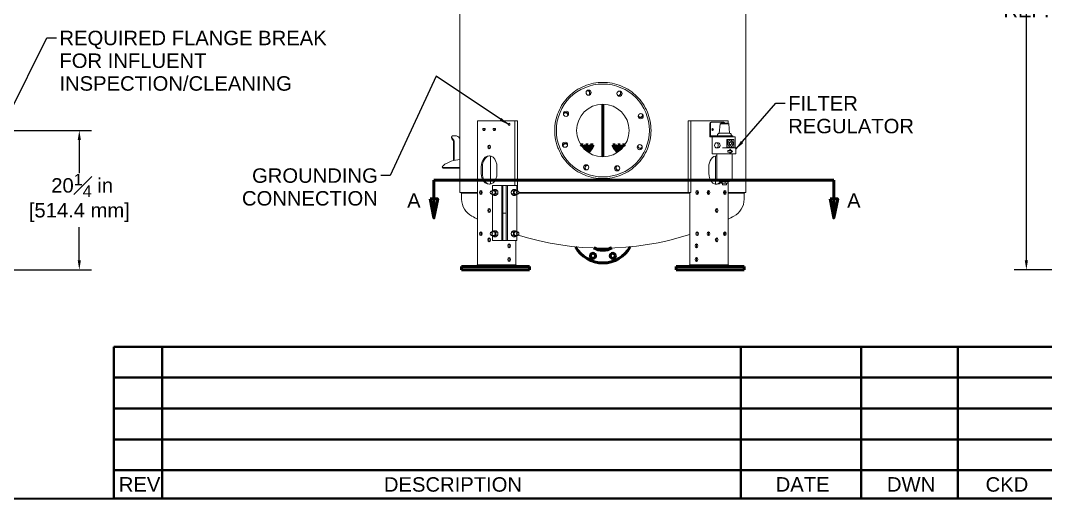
# Model space of a CAD drawing. Header units: inches. Extents: x 17 to 469, y 7 to 301.
# Drawn here: x 153.7 to 302.5, y 7 to 76.5 of the extents above; entities that cross this region are included whole.
import ezdxf

# ---------------------------------------------------------------- set-up
doc = ezdxf.new("R2010")
doc.units = ezdxf.units.IN
doc.header["$LTSCALE"] = 14
doc.header["$MEASUREMENT"] = 0
doc.linetypes.add('DOUBLE_DASH_CHAIN', pattern=[1.2403, 0.6614, -0.0827, 0.1654, -0.0827, 0.1654, -0.0827])
doc.layers.get('0').update_dxf_attribs({"lineweight": 25})
for name, color, linetype, lineweight in [('Border', 7, 'Continuous', 35), ('Dimension (ANSI)', 7, 'Continuous', 25), ('Section Line', 7, 'DOUBLE_DASH_CHAIN', 50), ('Symbol', 7, 'Continuous', 25), ('Symbol (ANSI)', 7, 'Continuous', 25), ('Visible (ANSI)', 7, 'Continuous', 50)]:
    doc.layers.add(name, color=color, linetype=linetype, lineweight=lineweight)
doc.styles.add('MEMCOR Medium', font='arial.ttf')
doc.styles.add('Standard D-E', font='arial.ttf')
doc.dimstyles.new('Default (ANSI)', dxfattribs={"dimscale": 14, "dimtxt": 0.15, "dimasz": 0.098425, "dimexe": 0.125, "dimexo": 0.0625, "dimgap": 0.031496, "dimtad": 0, "dimtih": 1, "dimtoh": 1, "dimdec": 4, "dimrnd": 1e-08, "dimzin": 3, "dimdsep": 46, "dimlunit": 5, "dimtxsty": 'MEMCOR Medium', "dimcen": 0.09, "dimdle": 0.393701, "dimclrd": 256, "dimclre": 256, "dimclrt": 256, "dimadec": 0, "dimazin": 1, "dimtfac": 0.8, "dimtofl": 0, "dimtmove": 0, "dimatfit": 3, "dimfxl": 1, "dimfrac": 1, "dimtolj": 1, "dimtzin": 4, "dimlwd": -1, "dimlwe": -1, "dimarcsym": 0})
doc.dimstyles.new('Default (ANSI)$7', dxfattribs={"dimscale": 14, "dimtxt": 0.15, "dimasz": 0.098425, "dimexe": 0.125, "dimexo": 0.0625, "dimgap": 0.031496, "dimtad": 0, "dimtih": 1, "dimtoh": 1, "dimdec": 4, "dimrnd": 1e-08, "dimzin": 3, "dimdsep": 46, "dimlunit": 5, "dimtxsty": 'MEMCOR Medium', "dimcen": 0.09, "dimdle": 0.393701, "dimclrd": 256, "dimclre": 256, "dimclrt": 256, "dimadec": 0, "dimazin": 1, "dimtfac": 0.8, "dimtofl": 0, "dimtmove": 0, "dimatfit": 3, "dimfxl": 1, "dimfrac": 1, "dimtolj": 1, "dimtzin": 4, "dimlwd": -1, "dimlwe": -1, "dimarcsym": 0})
doc.dimstyles.new('Default D-E$7', dxfattribs={"dimscale": 14, "dimtxt": 0.15, "dimasz": 0.098425, "dimexe": 0.125, "dimexo": 0.0625, "dimgap": 0.031496, "dimtad": 0, "dimtih": 1, "dimtoh": 1, "dimrnd": 1e-08, "dimzin": 4, "dimdsep": 46, "dimtxsty": 'Standard D-E', "dimcen": 0.09, "dimdle": 0.393701, "dimclrd": 256, "dimclre": 256, "dimclrt": 256, "dimadec": 0, "dimazin": 1, "dimtfac": 1, "dimtofl": 0, "dimtmove": 0, "dimatfit": 3, "dimfxl": 1, "dimtolj": 1, "dimtzin": 4, "dimlwd": -1, "dimlwe": -1, "dimarcsym": 0})

# ---------------------------------------------------------------- blocks, each defined once
blk = doc.blocks.new('Borders 22x34_D')
at = {"layer": 'Border'}
blk.add_line((1.25, 0.5), (33.5, 0.5), dxfattribs=at)
blk = doc.blocks.new('*D18')
at = {"layer": 'Defpoints', "color": 0, "transparency": 16777216}
for p in [(117.37, 60.48), (115.1, 40.23), (162.27, 40.23)]:
    blk.add_point(p, dxfattribs=at)
at = {"layer": 'Dimension (ANSI)', "transparency": 16777216}
for p, q in [((118.24, 60.48), (164.02, 60.48)), ((162.27, 59.1), (162.27, 54.28)), ((162.27, 41.61), (162.27, 46.43)), ((115.97, 40.23), (164.02, 40.23))]:
    blk.add_line(p, q, dxfattribs=at)
for points in [[(162.04, 59.1), (162.5, 59.1), (162.27, 60.48)], [(162.04, 41.61), (162.5, 41.61), (162.27, 40.23)]]:
    blk.add_solid(points, dxfattribs=at)
at = {"layer": 'Dimension (ANSI)', "transparency": 16777216, "char_height": 2.1, "attachment_point": 5, "style": 'MEMCOR Medium'}
for s, insert in [('\\A1; 20{\\H0.8x;\\S1#4;} in', (162.27, 52.5)), ('\\A1;[514.4 mm]', (162.27, 48.57))]:
    blk.add_mtext(s, dxfattribs=dict(at, insert=insert))
blk = doc.blocks.new('2dTransSection0')
at = {"layer": 'Section Line', "linetype": 'DOUBLE_DASH_CHAIN', "ltscale": 0.514297}
blk.add_line((15.268, 3.806), (19.414, 3.806), dxfattribs=at)
at = {"layer": 'Section Line', "linetype": 'Continuous'}
for p, q in [((15.268, 3.806), (15.587, 3.806)), ((15.268, 3.806), (15.268, 3.609)), ((19.095, 3.806), (19.414, 3.806)), ((19.414, 3.806), (19.414, 3.609)), ((15.229, 3.609), (15.268, 3.412)), ((15.308, 3.609), (15.229, 3.609)), ((15.268, 3.609), (15.268, 3.412)), ((15.268, 3.412), (15.308, 3.609)), ((19.375, 3.609), (19.414, 3.412)), ((19.454, 3.609), (19.375, 3.609)), ((19.414, 3.609), (19.414, 3.412)), ((19.414, 3.412), (19.454, 3.609))]:
    blk.add_line(p, q, dxfattribs=at)
at = {"layer": 'Section Line', "linetype": 'Continuous', "flags": 128}
for points in [[(15.229, 3.609), (15.268, 3.412), (15.308, 3.609), (15.229, 3.609)], [(19.375, 3.609), (19.414, 3.412), (19.454, 3.609), (19.375, 3.609)]]:
    blk.add_lwpolyline(points, dxfattribs=at)
at = {"layer": 'Section Line'}
for points in [[(15.229, 3.609), (15.268, 3.412), (15.308, 3.609), (15.229, 3.609)], [(19.375, 3.609), (19.414, 3.412), (19.454, 3.609), (19.375, 3.609)]]:
    blk.add_solid(points, dxfattribs=at)
at = {"layer": 'Section Line', "char_height": 0.15, "attachment_point": 7, "style": 'MEMCOR Medium'}
for insert in [(14.99, 3.518), (19.552, 3.518)]:
    blk.add_mtext('A', dxfattribs=dict(at, insert=insert))
blk = doc.blocks.new('*D28')
at = {"layer": 'Defpoints', "color": 0, "transparency": 16777216}
for p in [(299.75, 132.74), (359.48, 132.74), (339.82, 40.23)]:
    blk.add_point(p, dxfattribs=at)
at = {"layer": 'Dimension (ANSI)', "transparency": 16777216}
for p, q in [((358.6, 132.74), (298, 132.74)), ((299.75, 131.37), (299.75, 93.65)), ((299.75, 41.61), (299.75, 79.33)), ((338.94, 40.23), (298, 40.23))]:
    blk.add_line(p, q, dxfattribs=at)
for points in [[(299.52, 131.37), (299.98, 131.37), (299.75, 132.74)], [(299.52, 41.61), (299.98, 41.61), (299.75, 40.23)]]:
    blk.add_solid(points, dxfattribs=at)
at = {"layer": 'Dimension (ANSI)', "transparency": 16777216, "char_height": 2.1, "attachment_point": 5, "style": 'MEMCOR Medium'}
for s, insert in [('\\A1; \\fArial|b0|i0;\\H2.1000;92{\\H0.8x;\\S1#2;} in', (299.75, 88.63)), ('\\A1;[2349.9 mm]{\\P\\fArial|b0|i0;\\H2.1000;SHIPPING HEIGHT\\P\\fArial|b0|i0;\\H2.1000;REF.}', (299.75, 81.47))]:
    blk.add_mtext(s, dxfattribs=dict(at, insert=insert))
blk = doc.blocks.new('REVISION HISTORY')
at = {"layer": 'Symbol', "lineweight": 40}
for p, q in [((11.949, 2.075), (22.812, 2.075)), ((11.949, 2.075), (11.949, 0.794)), ((12.449, 2.075), (12.449, 0.794)), ((18.449, 2.075), (18.449, 0.794)), ((19.699, 2.075), (19.699, 0.794)), ((20.699, 2.075), (20.699, 0.794)), ((11.949, 1.755), (22.812, 1.755)), ((11.949, 1.434), (22.812, 1.434)), ((11.949, 1.114), (22.812, 1.114)), ((11.949, 0.794), (22.812, 0.794)), ((11.949, 0.5), (11.949, 0.794)), ((12.449, 0.5), (12.449, 0.794)), ((18.449, 0.5), (18.449, 0.794)), ((19.699, 0.5), (19.699, 0.794)), ((20.699, 0.5), (20.699, 0.794)), ((11.949, 0.5), (22.812, 0.5))]:
    blk.add_line(p, q, dxfattribs=at)
at = {"layer": 'Symbol', "char_height": 0.15, "attachment_point": 7, "style": 'MEMCOR Medium'}
for s, insert in [('REV', (12, 0.572)), ('DESCRIPTION', (14.749, 0.569)), ('DATE', (18.811, 0.572)), ('DWN', (19.965, 0.572)), ('CKD', (20.988, 0.569))]:
    blk.add_mtext(s, dxfattribs=dict(at, insert=insert))

msp = doc.modelspace()

# ---------------------------------------------------------------- linework, layer by layer
at = {"layer": 'Visible (ANSI)', "linetype": 'Continuous', "lineweight": 18}
for p, q in [((217.521312, 51.479368), (217.521312, 78.979368)), ((259.022235, 78.979368), (259.022235, 51.479368)), ((220.09078, 61.879368), (220.292877, 61.879368)), ((220.09078, 61.879368), (220.09078, 40.979368)), ((220.292877, 61.879368), (223.206156, 61.879368)), ((223.206156, 61.879368), (224.181964, 61.879368)), ((224.181964, 61.879368), (225.496171, 61.879368)), ((225.872504, 61.879368), (225.496171, 61.879368)), ((225.496171, 52.479368), (225.496171, 61.879368)), ((225.872504, 51.729368), (225.872504, 61.879368)), ((250.671043, 61.879368), (251.047376, 61.879368)), ((250.671043, 61.879368), (250.671043, 51.479368)), ((251.047376, 61.879368), (252.361583, 61.879368)), ((251.047376, 61.879368), (251.047376, 51.479368)), ((252.361583, 61.879368), (253.337391, 61.879368)), ((253.337391, 61.879368), (256.250671, 61.879368)), ((253.798336, 59.568376), (253.799116, 61.443375)), ((253.887504, 61.443375), (253.886777, 59.693376)), ((253.975893, 61.693228), (254.064281, 61.693228)), ((255.832152, 61.691758), (254.064385, 61.693228)), ((255.285056, 61.443189), (255.169866, 60.06782)), ((255.420488, 61.567701), (255.285056, 61.443189)), ((256.250671, 61.879368), (256.452767, 61.879368)), ((256.420488, 61.567285), (256.555817, 61.442661)), ((256.452767, 61.53756), (256.452767, 61.879368)), ((256.555817, 61.44266), (256.669863, 60.067197)), ((216.36268, 59.661118), (216.29768, 59.569194)), ((216.520929, 59.725996), (216.874482, 59.725996)), ((220.932808, 60.784368), (221.067158, 60.784368)), ((221.067158, 60.474368), (220.932808, 60.474368)), ((222.431875, 60.784368), (222.566225, 60.784368)), ((222.566225, 60.474368), (222.431875, 60.474368)), ((254.151889, 59.568082), (253.798336, 59.568376)), ((254.593831, 59.568376), (253.798336, 59.568376)), ((253.886777, 59.693376), (254.593883, 59.693376)), ((254.15189, 59.568229), (254.15085, 57.068229)), ((254.15189, 59.568229), (255.35691, 59.568229)), ((254.919709, 59.693343), (254.91976, 59.817909)), ((255.654491, 59.568229), (255.35691, 59.568229)), ((256.008045, 59.568082), (256.715151, 59.567493)), ((256.715151, 59.567493), (257.422258, 59.566905)), ((256.919708, 59.692302), (256.91976, 59.817077)), ((257.154543, 59.691869), (257.154491, 59.567128)), ((257.495481, 59.566801), (257.494808, 57.946725)), ((216.352375, 59.280519), (216.575619, 58.964805)), ((216.640619, 59.056729), (216.417375, 59.372443)), ((216.602543, 58.872881), (216.602543, 56.176395)), ((216.694466, 56.176395), (216.694466, 58.872881)), ((217.478035, 59.372443), (217.521312, 59.311241)), ((221.937651, 58.176609), (221.937651, 58.002127)), ((255.035565, 58.693229), (254.757674, 58.69346)), ((256.250747, 59.191685), (256.250247, 57.989888)), ((256.339135, 59.191685), (256.250747, 59.191685)), ((256.339135, 59.191685), (256.338635, 57.989888)), ((257.267632, 59.190913), (256.339135, 59.191685)), ((256.609108, 58.396882), (256.638508, 58.462953)), ((256.609108, 58.396882), (256.653303, 58.396882)), ((256.767888, 58.303716), (256.609108, 58.396882)), ((256.638508, 58.462953), (256.682702, 58.462953)), ((256.653303, 58.396882), (256.682702, 58.462953)), ((256.812082, 58.303716), (256.653303, 58.396882)), ((256.758939, 58.803122), (256.803133, 58.803122)), ((256.767888, 58.303716), (256.812082, 58.303716)), ((256.789871, 58.803122), (256.88227, 59.010778)), ((256.824392, 58.379814), (256.812082, 58.303716)), ((256.832272, 58.799093), (256.926464, 59.010778)), ((256.88227, 59.010778), (256.926464, 59.010778)), ((256.926464, 59.010778), (256.887023, 58.766967)), ((257.267132, 57.989116), (257.267632, 59.190913)), ((221.937651, 56.777507), (221.937651, 52.681229)), ((254.15085, 57.068229), (255.74184, 57.068229)), ((254.810839, 57.06768), (254.15085, 57.068229)), ((254.605896, 52.681229), (254.605896, 56.777507)), ((255.034941, 57.943229), (254.75705, 57.94346)), ((254.810839, 57.067954), (254.809384, 53.567955)), ((255.742206, 57.948036), (255.653818, 57.948036)), ((256.095393, 57.068082), (257.509607, 57.066905)), ((257.509973, 57.946713), (256.095759, 57.947889)), ((256.250247, 57.989888), (257.178743, 57.989116)), ((256.338635, 57.989888), (256.250247, 57.989888)), ((256.338635, 57.989888), (257.267132, 57.989116)), ((256.397743, 57.323246), (256.397843, 57.562415)), ((256.713592, 57.322983), (256.397743, 57.323246)), ((256.397843, 57.562415), (256.713691, 57.562152)), ((256.625303, 57.562152), (256.397843, 57.562341)), ((256.713691, 57.562152), (256.625303, 57.562152)), ((257.072561, 57.442269), (256.713514, 57.135176)), ((256.713514, 57.135176), (256.713592, 57.322983)), ((256.713545, 57.210801), (256.984173, 57.442269)), ((256.713691, 57.562152), (256.71377, 57.74996)), ((256.984173, 57.442269), (256.713738, 57.674187)), ((256.71377, 57.74996), (257.072561, 57.442269)), ((257.072561, 57.442269), (256.984173, 57.442269)), ((257.026393, 57.067033), (257.024938, 53.567034)), ((257.509607, 57.066758), (257.026393, 57.066758)), ((257.267132, 57.989116), (257.178743, 57.989116)), ((257.583196, 57.946609), (257.58283, 57.066801)), ((215.00524, 55.058988), (214.95613, 55.168901)), ((217.521312, 55.106583), (215.113392, 55.106583)), ((220.596932, 54.289368), (220.596932, 55.169368)), ((220.773709, 55.169368), (220.773709, 54.289368)), ((222.902101, 55.169368), (222.902101, 54.289368)), ((253.641447, 54.289368), (253.641447, 55.169368)), ((215.162496, 54.996685), (217.521312, 54.996685)), ((222.238834, 52.479368), (223.370205, 52.479368)), ((222.238834, 51.729368), (222.238834, 52.479368)), ((223.582886, 52.479368), (223.370205, 52.479368)), ((223.582886, 52.479368), (223.756601, 52.479368)), ((223.582886, 52.479368), (223.582886, 44.479368)), ((223.756601, 52.479368), (224.256601, 52.479368)), ((223.756601, 52.479368), (223.756601, 50.479368)), ((224.256601, 50.479368), (224.256601, 52.479368)), ((224.430317, 52.479368), (224.256601, 52.479368)), ((224.642997, 52.479368), (224.430317, 52.479368)), ((224.430317, 44.479368), (224.430317, 52.479368)), ((224.642997, 52.479368), (225.774368, 52.479368)), ((225.774368, 51.729368), (225.774368, 52.479368)), ((255.441792, 53.067639), (255.441714, 52.880139)), ((255.441792, 53.067639), (255.569111, 53.067784)), ((255.635599, 52.817515), (255.511357, 52.817618)), ((255.569111, 53.067784), (255.569033, 52.880284)), ((255.569111, 53.067784), (256.044272, 53.067639)), ((255.635599, 52.817611), (255.635495, 52.567611)), ((256.044272, 53.067639), (256.044194, 52.880139)), ((256.044272, 53.067639), (256.392113, 53.06735)), ((256.198099, 52.817377), (256.197995, 52.567378)), ((256.213681, 52.817248), (256.198099, 52.817252)), ((256.322412, 52.817371), (256.213741, 52.817248)), ((256.392113, 53.06735), (256.392035, 52.87985)), ((256.452767, 40.979368), (256.452767, 53.067152)), ((217.521312, 51.479368), (220.09078, 51.479368)), ((217.771774, 51.354368), (217.646774, 51.479368)), ((217.771774, 51.354368), (217.771774, 50.479368)), ((220.09078, 51.354368), (217.771774, 51.354368)), ((220.667643, 51.479368), (220.751082, 51.479368)), ((220.730257, 51.354368), (220.688468, 51.354368)), ((221.918673, 51.483315), (221.918686, 51.484233)), ((221.918673, 51.475421), (221.918686, 51.474503)), ((222.452436, 51.729368), (222.095429, 51.729368)), ((222.452436, 51.229368), (222.095429, 51.229368)), ((222.238834, 45.729368), (222.238834, 51.229368)), ((222.476064, 51.912381), (222.745481, 51.912381)), ((222.476064, 51.046355), (222.745481, 51.046355)), ((222.741229, 51.695874), (223.010646, 51.695874)), ((222.741229, 51.262862), (223.010646, 51.262862)), ((225.271973, 51.695874), (225.002557, 51.695874)), ((225.271973, 51.262862), (225.002557, 51.262862)), ((225.537138, 51.912381), (225.267722, 51.912381)), ((225.537138, 51.046355), (225.267722, 51.046355)), ((225.560767, 51.729368), (225.917774, 51.729368)), ((225.560767, 51.229368), (225.917774, 51.229368)), ((225.774368, 45.729368), (225.774368, 51.229368)), ((250.893586, 51.354368), (226.070867, 51.354368)), ((226.09453, 51.483315), (226.094517, 51.484233)), ((226.09453, 51.475421), (226.094517, 51.474503)), ((226.094557, 51.479368), (250.671043, 51.479368)), ((250.671043, 51.479368), (251.047376, 51.479368)), ((250.893586, 40.979368), (250.893586, 51.479368)), ((251.94439, 51.479368), (252.163593, 51.479368)), ((252.142769, 51.354368), (251.965215, 51.354368)), ((253.399616, 51.479368), (253.618819, 51.479368)), ((253.597994, 51.354368), (253.420441, 51.354368)), ((255.792465, 51.479368), (255.875904, 51.479368)), ((255.855079, 51.354368), (255.81329, 51.354368)), ((256.452767, 51.479368), (259.022235, 51.479368)), ((258.771665, 51.354368), (256.452767, 51.354368)), ((258.771665, 51.354368), (258.896664, 51.479368)), ((258.771774, 51.354477), (258.771774, 50.479368)), ((223.756601, 48.979368), (223.756601, 50.479368)), ((224.256601, 50.479368), (224.256601, 48.979368)), ((221.937651, 48.935609), (221.937651, 48.761127)), ((223.756601, 48.479368), (223.756601, 48.979368)), ((223.756601, 48.479368), (224.256601, 48.479368)), ((223.756601, 48.479368), (223.756601, 47.979368)), ((223.756601, 44.979368), (223.756601, 47.979368)), ((224.256601, 48.979368), (224.256601, 48.479368)), ((224.256601, 47.979368), (224.256601, 48.479368)), ((224.256601, 47.979368), (224.256601, 44.979368)), ((254.605896, 48.761127), (254.605896, 48.935609)), ((221.918673, 45.483315), (221.918686, 45.484233)), ((221.918673, 45.475421), (221.918686, 45.474503)), ((221.937651, 44.672609), (221.937651, 44.498127)), ((222.452436, 45.729368), (222.095429, 45.729368)), ((222.452436, 45.229368), (222.095429, 45.229368)), ((222.238834, 44.479368), (222.238834, 45.229368)), ((222.476064, 45.912381), (222.745481, 45.912381)), ((222.476064, 45.046355), (222.745481, 45.046355)), ((222.741229, 45.695874), (223.010646, 45.695874)), ((222.741229, 45.262862), (223.010646, 45.262862)), ((223.756601, 44.979368), (223.756601, 44.479368)), ((224.256601, 44.479368), (224.256601, 44.979368)), ((225.271973, 45.695874), (225.002557, 45.695874)), ((225.271973, 45.262862), (225.002557, 45.262862)), ((225.537138, 45.912381), (225.267722, 45.912381)), ((225.537138, 45.046355), (225.267722, 45.046355)), ((225.560767, 45.729368), (225.917774, 45.729368)), ((225.560767, 45.229368), (225.917774, 45.229368)), ((225.774368, 44.479368), (225.774368, 45.229368)), ((226.09453, 45.483315), (226.094517, 45.484233)), ((226.09453, 45.475421), (226.094517, 45.474503)), ((254.605896, 44.498127), (254.605896, 44.672609)), ((222.238834, 44.479368), (223.370205, 44.479368)), ((223.582886, 44.479368), (223.370205, 44.479368)), ((223.582886, 44.479368), (223.756601, 44.479368)), ((223.756601, 44.479368), (224.256601, 44.479368)), ((224.430317, 44.479368), (224.256601, 44.479368)), ((224.642997, 44.479368), (224.430317, 44.479368)), ((224.642997, 44.479368), (225.774368, 44.479368)), ((225.649961, 44.479368), (225.649961, 40.979368)), ((238.271774, 43.229368), (238.271774, 43.389368)), ((220.09078, 40.979368), (219.84078, 40.729368)), ((220.09078, 40.979368), (220.292877, 40.979368)), ((220.292877, 40.979368), (223.206156, 40.979368)), ((223.206156, 40.979368), (224.181964, 40.979368)), ((224.181964, 40.979368), (225.649961, 40.979368)), ((225.826738, 40.729368), (225.649961, 40.979368)), ((250.716809, 40.729368), (250.893586, 40.979368)), ((250.893586, 40.979368), (252.361583, 40.979368)), ((252.361583, 40.979368), (253.337391, 40.979368)), ((253.337391, 40.979368), (256.250671, 40.979368)), ((256.250671, 40.979368), (256.452767, 40.979368)), ((256.452767, 40.979368), (256.702767, 40.729368))]:
    msp.add_line(p, q, dxfattribs=at)
at = {"layer": 'Visible (ANSI)'}
for p, q in [((238.271774, 64.291868), (238.271774, 56.666868)), ((238.271774, 56.666868), (238.271774, 64.291868)), ((235.072645, 58.414089), (235.42832, 58.414089)), ((235.072645, 58.414089), (235.139364, 58.359516)), ((235.405603, 58.359516), (235.139364, 58.359516)), ((235.783994, 58.414089), (236.139669, 58.414089)), ((235.783994, 58.414089), (235.850713, 58.359516)), ((236.116952, 58.359516), (235.850713, 58.359516)), ((236.495344, 58.414089), (236.851019, 58.414089)), ((236.495344, 58.414089), (236.562062, 58.359516)), ((236.828302, 58.359516), (236.562062, 58.359516)), ((239.719257, 58.414089), (240.074932, 58.414089)), ((240.008213, 58.359516), (239.741974, 58.359516)), ((240.074932, 58.414089), (240.008213, 58.359516)), ((240.426788, 58.414089), (240.782463, 58.414089)), ((240.715744, 58.359516), (240.449505, 58.359516)), ((240.782463, 58.414089), (240.715744, 58.359516)), ((241.134319, 58.414089), (241.476423, 58.414089)), ((241.423275, 58.359516), (241.157036, 58.359516)), ((241.461031, 58.390398), (241.423275, 58.359516)), ((217.744313, 40.729368), (218.037206, 40.729368)), ((217.744313, 40.729368), (217.744313, 40.229368)), ((218.037206, 40.229368), (217.744313, 40.229368)), ((223.778913, 40.729368), (218.037206, 40.729368)), ((223.778913, 40.229368), (218.037206, 40.229368)), ((223.778913, 40.729368), (225.193127, 40.729368)), ((225.193127, 40.229368), (223.778913, 40.229368)), ((227.314447, 40.729368), (225.193127, 40.729368)), ((227.314447, 40.229368), (225.193127, 40.229368)), ((227.314447, 40.729368), (227.60734, 40.729368)), ((227.60734, 40.229368), (227.314447, 40.229368)), ((227.60734, 40.729368), (227.60734, 40.229368)), ((248.932671, 40.729368), (249.225565, 40.729368)), ((248.932671, 40.729368), (248.932671, 40.229368)), ((249.225565, 40.229368), (248.932671, 40.229368)), ((251.346885, 40.729368), (249.225565, 40.729368)), ((251.346885, 40.229368), (249.225565, 40.229368)), ((251.346885, 40.729368), (252.761099, 40.729368)), ((252.761099, 40.229368), (251.346885, 40.229368)), ((258.502806, 40.729368), (252.761099, 40.729368)), ((258.502806, 40.229368), (252.761099, 40.229368)), ((258.502806, 40.729368), (258.795699, 40.729368)), ((258.795699, 40.229368), (258.502806, 40.229368)), ((258.795699, 40.729368), (258.795699, 40.229368))]:
    msp.add_line(p, q, dxfattribs=at)
at = {"layer": 'Visible (ANSI)', "linetype": 'Continuous', "lineweight": 18}
for centre, radius in [((238.271774, 60.479368), 6.75), ((236.199879, 65.976902), 0.375), ((240.694066, 65.831762), 0.375), ((238.271774, 60.479368), 3.8125), ((232.919379, 62.90166), 0.375), ((243.769307, 62.551263), 0.375), ((232.77424, 58.407473), 0.375), ((243.624168, 58.057076), 0.375), ((235.849481, 55.126974), 0.375), ((240.343669, 54.981834), 0.375), ((236.836711, 42.26482), 0.3125), ((239.706836, 42.26482), 0.3125)]:
    msp.add_circle(centre, radius, dxfattribs=at)
at = {"layer": 'Visible (ANSI)'}
for centre in [(236.836711, 42.26482), (239.706836, 42.26482)]:
    msp.add_circle(centre, 0.375, dxfattribs=at)
at = {"layer": 'Visible (ANSI)', "linetype": 'Continuous', "lineweight": 18}
for centre, radius, start, end in [((236.023508, 65.90716), 0.328125, 292.96151646, 110.1887648), ((236.023508, 65.90716), 0.375, 306.22301547, 96.92726579), ((240.520039, 65.90716), 0.328125, 247.96151646, 65.1887648), ((240.520039, 65.90716), 0.375, 261.22301547, 51.92726579), ((232.843981, 62.727633), 0.328125, 337.96151646, 155.1887648), ((232.843981, 62.727633), 0.375, 351.22301547, 141.92726579), ((243.699566, 62.727633), 0.375, 216.22301547, 6.92726579), ((243.699566, 62.727633), 0.328125, 202.96151646, 20.1887648), ((232.843981, 58.231103), 0.375, 36.22301547, 186.92726579), ((232.843981, 58.231103), 0.328125, 22.96151646, 200.1887648), ((243.699566, 58.231103), 0.375, 171.22301547, 321.92726579), ((243.699566, 58.231103), 0.328125, 157.96151646, 335.1887648), ((236.023508, 55.051576), 0.375, 81.22301547, 231.92726579), ((236.023508, 55.051576), 0.328125, 67.96151646, 245.1887648), ((240.520039, 55.051576), 0.375, 126.22301547, 276.92726579), ((240.520039, 55.051576), 0.328125, 112.96151646, 290.1887648), ((220.541774, 50.479368), 2.77, 180, 242.61286111), ((256.001774, 50.479368), 2.77, 297.38713889, 0), ((238.271774, 84.702806), 41.313437, 242.61286111, 243.89136076), ((238.271774, 84.702806), 41.313437, 296.10863924, 297.38713889), ((238.271774, 84.702806), 41.313437, 252.71442099, 287.78905894), ((238.271774, 45.729368), 2.5, 248.75286815, 270)]:
    msp.add_arc(centre, radius, start, end, dxfattribs=at)
at = {"layer": 'Visible (ANSI)'}
for radius, start, end in [(4.5, 208.54696782, 331.45303218), (2.655, 240.8977319, 299.1022681), (2.60957, 242.89085104, 297.10914896)]:
    msp.add_arc((238.271774, 45.729368), radius, start, end, dxfattribs=at)
at = {"layer": 'Visible (ANSI)', "linetype": 'Continuous', "lineweight": 18}
for centre, major_axis, ratio in [((224.66779, 61.379368), (0, -0.155), 0.7071067812), ((254.196526, 60.630618), (0, -0.15625), 0.7071067812), ((221.749517, 58.089368), (0, -0.28), 0.7071067812), ((254.757362, 58.31846), (0.000312, 0.375), 0.7071066588), ((256.803133, 58.590401), (0, 0.520383), 0.7071067812), ((255.916745, 52.567494), (-0.28125, 0.000117), 0.0004159452), ((220.553092, 51.479368), (0, -0.28), 0.7071067812), ((222.062058, 51.479368), (0, 0.202815), 0.7071067812), ((225.951145, 51.479368), (0, -0.202815), 0.7071067812), ((251.965603, 51.479368), (0, 0.28), 0.7071067812), ((253.597606, 51.479368), (0, -0.28), 0.7071067812), ((255.990455, 51.479368), (0, -0.28), 0.7071067812), ((221.749517, 48.848368), (0, -0.28), 0.7071067812), ((254.794031, 48.848368), (0, -0.28), 0.7071067812), ((220.553092, 45.479368), (0, -0.28), 0.7071067812), ((221.749517, 44.585368), (0, -0.28), 0.7071067812), ((222.062058, 45.479368), (0, -0.202815), 0.7071067812), ((225.951145, 45.479368), (0, -0.202815), 0.7071067812), ((251.965603, 45.479368), (0, 0.28), 0.7071067812), ((253.597606, 45.479368), (0, -0.28), 0.7071067812), ((254.794031, 44.585368), (0, -0.28), 0.7071067812), ((255.990455, 45.479368), (0, -0.28), 0.7071067812), ((224.66779, 43.725368), (0, -0.28), 0.7071067812), ((251.875757, 43.725368), (0, -0.28), 0.7071067812), ((224.66779, 41.725368), (0, -0.28), 0.7071067812), ((251.875757, 41.725368), (0, -0.28), 0.7071067812)]:
    msp.add_ellipse(centre, major_axis=major_axis, ratio=ratio, dxfattribs=at)
for centre, major_axis, ratio, start_param, end_param in [((224.491013, 61.379368), (0, 0.155), 0.7071067812, 4.0797189794, 5.3450589814), ((253.975893, 61.443228), (0, 0.25), 0.7071067812, 0, 1.5702080915), ((254.064281, 61.443228), (0, 0.25), 0.7071067812, 6.2825970719, 7.8533933986), ((255.920436, 61.442925), (-0.635381, 0.000264), 0.0004159452, 3.1416273155, 6.2831506449), ((255.920488, 61.567493), (0.5, -0.000208), 0.0004159452, 0.000452049, 3.1411406044), ((255.832048, 61.441758), (0, 0.25), 0.7071067812, 5.2402181391, 6.2825970719), ((216.705929, 59.280519), (-0.408248, 0.288675), 0.5, 0, 0.9553166181), ((216.770929, 59.372443), (-0.408248, 0.288675), 0.5, 5.6677055985, 7.2385019253), ((217.124482, 59.372443), (0.408248, -0.288675), 0.5, 0.9553166181, 2.5261129449), ((220.932808, 60.629368), (0, -0.155), 0.7071067812, 3.1415926536, 6.2831853072), ((221.109585, 60.629368), (0, 0.155), 0.7071067812, 0.1947776427, 2.9468150109), ((221.067158, 60.629368), (0, 0.155), 0.7071067812, 3.1415926536, 6.2831853072), ((222.431875, 60.629368), (0, -0.155), 0.7071067812, 3.1415926536, 6.2831853072), ((222.608651, 60.629368), (0, 0.155), 0.7071067812, 0.1947776427, 2.9468150109), ((222.566225, 60.629368), (0, 0.155), 0.7071067812, 3.1415926536, 6.2831853072), ((254.111673, 60.629368), (0, 0.155), 0.7071067812, 5.8092895303, 5.9074125041), ((254.108137, 60.630618), (0, 0.15625), 0.7071067812, 3.5531094997, 5.8716684611), ((255.654491, 59.567493), (1.5, -0.000624), 0.0004159452, 1.7705093553, 2.3561951739), ((255.654543, 59.692493), (1.5, -0.000624), 0.0004159452, 0, 2.3561945578), ((255.831268, 59.568082), (-0.25, 0.000104), 0.0004159452, 3.9269903046, 5.4977866313), ((257.245481, 59.566905), (0.25, -0.000104), 0.0004159452, 0, 0.7853982082), ((216.510619, 58.872881), (0, 0.13), 0.7071067812, 4.7123889804, 5.4977871438), ((216.510619, 58.872881), (0, -0.26), 0.7071067812, 1.5707963268, 2.3561944902), ((221.926293, 58.089368), (0, -0.28), 0.7071067812, 3.6043627714, 5.8204151894), ((255.035253, 58.318229), (0.000312, 0.375), 0.7071066588, 3.1415926536, 6.2831853072), ((256.758939, 58.590401), (0, 0.212722), 0.7071067812, 0, 2.2132098366), ((256.803133, 58.590401), (0, 0.212722), 0.7071067812, 6.0882354852, 8.4963951437), ((256.758939, 58.590401), (0, -0.520383), 0.7071067812, 0.0600880923, 3.0815045613), ((256.803133, 58.590401), (0, -0.212722), 0.7071067812, 0.141808183, 2.5499678415), ((221.749517, 55.169368), (0, 1.63), 0.7071067812, 4.7123889804, 7.853981634), ((221.926293, 55.169368), (0, 1.63), 0.7071067812, 0.0767624812, 1.5707963268), ((254.794031, 55.169368), (0, 1.63), 0.7071067812, 6.2686981286, 7.853981634), ((254.617254, 55.169368), (0, 1.63), 0.7071067812, 6.1145343283, 6.2064228259), ((255.918616, 57.067494), (-1.107777, 0.000461), 0.0004159452, 3.1415926758, 6.2831853145), ((255.918617, 57.068082), (0.25, -0.000104), 0.0004159452, 0.7853988478, 2.3561951746), ((255.918983, 57.947889), (-0.25, 0.000104), 0.0004159452, 3.9269903063, 5.4977866332), ((257.33283, 57.066905), (0.25, -0.000104), 0.0004159452, 5.49778723, 7.0685835567), ((257.333196, 57.946713), (0.25, -0.000104), 0.0004159452, 6.2831852033, 7.0685834791), ((217.543645, 48.876195), (0, 7.37), 0.7071067812, 0.0042856024, 0.4956411561), ((216.78639, 56.176395), (0, 0.26), 0.7071067812, 1.5707963268, 1.7661243675), ((216.78639, 56.176395), (0, -0.13), 0.7071067812, 4.7123889804, 4.930981658), ((221.749517, 54.289368), (0, -1.63), 0.7071067812, 4.7123889804, 7.853981634), ((221.926293, 54.289368), (0, -1.63), 0.7071067812, 4.7123889804, 6.2064228259), ((254.794031, 54.289368), (0, -1.63), 0.7071067812, 4.7123889804, 6.8799417432), ((254.617254, 54.289368), (0, -1.63), 0.7071067812, 0.0767624812, 0.7234119805), ((255.511424, 52.880118), (0.06971, 0.000011), 0.8965753586, 3.1410832272, 4.711879554), ((255.620064, 52.880241), (0.000026, -0.0625), 0.8164964397, 4.7113701273, 6.2821664541), ((255.916849, 52.817494), (-0.28125, 0.000117), 0.0004159452, 3.1415927733, 6.2831854269), ((256.025515, 52.880118), (-0.000036, -0.0625), 0.2988583495, 0.0005094267, 1.5713057535), ((256.322325, 52.879871), (-0.06971, -0.000011), 0.8965753586, 1.5702869004, 3.1410832272), ((220.729869, 51.479368), (0, -0.28), 0.7071067812, 3.6043627714, 5.8204151894), ((220.865633, 51.479368), (0, 0.28), 0.7071067812, 0.9096448438, 2.2319478098), ((222.095429, 51.479368), (0, -0.25), 0.7071067812, 4.7318504135, 10.9761128545), ((222.452381, 51.479368), (0, -0.375), 0.7071067812, 3.6651914292, 3.9826613242), ((222.452381, 51.479368), (0, -0.375), 0.7071067812, 5.4421166366, 5.7595865316), ((222.452381, 51.479368), (0, 0.375), 0.7071067812, 5.7595865316, 6.8067840828), ((222.452381, 51.479368), (0, -0.375), 0.7071067812, 5.7595865316, 6.8067840828), ((222.452381, 51.479368), (0, -0.250136), 0.7071067812, 6.2502277292, 9.4577355388), ((222.452381, 51.479368), (0, 0.375), 0.7071067812, 4.7123889804, 5.7595865316), ((222.452381, 51.479368), (0, 0.375), 0.7071067812, 3.6651914292, 4.7123889804), ((225.560822, 51.479368), (0, -0.375), 0.7071067812, 3.6651914292, 4.7123889804), ((225.560822, 51.479368), (0, -0.375), 0.7071067812, 4.7123889804, 5.7595865316), ((225.560822, 51.479368), (0, 0.250136), 0.7071067812, 6.2502277292, 9.4577355388), ((225.560822, 51.479368), (0, 0.375), 0.7071067812, 5.7595865316, 6.8067840828), ((225.560822, 51.479368), (0, -0.375), 0.7071067812, 5.7595865316, 6.8067840828), ((225.560822, 51.479368), (0, 0.375), 0.7071067812, 5.4421166366, 5.7595865316), ((225.560822, 51.479368), (0, 0.375), 0.7071067812, 3.6651914292, 3.9826613242), ((225.917774, 51.479368), (0, 0.25), 0.7071067812, 4.7318504135, 10.9761128545), ((252.14238, 51.479368), (0, -0.28), 0.7071067812, 3.6043627714, 5.8204151894), ((253.420829, 51.479368), (0, 0.28), 0.7071067812, 3.6043627714, 5.8204151894), ((255.677914, 51.479368), (0, -0.28), 0.7071067812, 0.9096448438, 2.2319478098), ((255.813679, 51.479368), (0, 0.28), 0.7071067812, 3.6043627714, 5.8204151894), ((221.926293, 48.848368), (0, -0.28), 0.7071067812, 3.6043627714, 5.8204151894), ((254.617254, 48.848368), (0, 0.28), 0.7071067812, 3.6043627714, 5.8204151894), ((220.729869, 45.479368), (0, -0.28), 0.7071067812, 3.6043627714, 5.8204151894), ((220.865633, 45.479368), (0, 0.28), 0.7071067812, 0.9096448438, 2.2319478098), ((221.926293, 44.585368), (0, -0.28), 0.7071067812, 3.6043627714, 5.8204151894), ((222.095429, 45.479368), (0, -0.25), 0.7071067812, 4.7318504135, 10.9761128545), ((222.452381, 45.479368), (0, -0.375), 0.7071067812, 3.6651914292, 3.9826613242), ((222.452381, 45.479368), (0, -0.375), 0.7071067812, 5.4421166366, 5.7595865316), ((222.452381, 45.479368), (0, 0.375), 0.7071067812, 5.7595865316, 6.8067840828), ((222.452381, 45.479368), (0, -0.375), 0.7071067812, 5.7595865316, 6.8067840828), ((222.452381, 45.479368), (0, -0.250136), 0.7071067812, 6.2502277292, 9.4577355388), ((222.452381, 45.479368), (0, 0.375), 0.7071067812, 4.7123889804, 5.7595865316), ((222.452381, 45.479368), (0, 0.375), 0.7071067812, 3.6651914292, 4.7123889804), ((225.560822, 45.479368), (0, -0.375), 0.7071067812, 3.6651914292, 4.7123889804), ((225.560822, 45.479368), (0, -0.375), 0.7071067812, 4.7123889804, 5.7595865316), ((225.560822, 45.479368), (0, 0.250136), 0.7071067812, 6.2502277292, 9.4577355388), ((225.560822, 45.479368), (0, 0.375), 0.7071067812, 5.7595865316, 6.8067840828), ((225.560822, 45.479368), (0, -0.375), 0.7071067812, 5.7595865316, 6.8067840828), ((225.560822, 45.479368), (0, 0.375), 0.7071067812, 5.4421166366, 5.7595865316), ((225.560822, 45.479368), (0, 0.375), 0.7071067812, 3.6651914292, 3.9826613242), ((225.917774, 45.479368), (0, 0.25), 0.7071067812, 4.7318504135, 10.9761128545), ((252.14238, 45.479368), (0, -0.28), 0.7071067812, 3.6043627714, 5.8204151894), ((253.420829, 45.479368), (0, 0.28), 0.7071067812, 3.6043627714, 5.8204151894), ((254.617254, 44.585368), (0, 0.28), 0.7071067812, 3.6043627714, 5.8204151894), ((255.677914, 45.479368), (0, -0.28), 0.7071067812, 0.9096448438, 2.2319478098), ((255.813679, 45.479368), (0, 0.28), 0.7071067812, 3.6043627714, 5.8204151894), ((224.491013, 43.725368), (0, 0.28), 0.7071067812, 3.6043627714, 5.8204151894), ((252.052534, 43.725368), (0, -0.28), 0.7071067812, 3.6043627714, 5.8204151894), ((224.491013, 41.725368), (0, 0.28), 0.7071067812, 3.6043627714, 5.8204151894), ((252.052534, 41.725368), (0, -0.28), 0.7071067812, 3.6043627714, 5.8204151894)]:
    msp.add_ellipse(centre, major_axis=major_axis, ratio=ratio, start_param=start_param, end_param=end_param, dxfattribs=at)
at = {"layer": 'Visible (ANSI)'}
for centre, major_axis, start_param, end_param in [((232.547744, 60.479368), (0, 4.125), 4.1865463465, 4.1880121416), ((232.547744, 60.479368), (0, -4.234), 1.0372824092, 1.046419488), ((232.903419, 60.479368), (0, -4.125), 0.9575263501, 1.046419488), ((233.259094, 60.479368), (0, 4.125), 4.0221641495, 4.1880121416), ((233.259094, 60.479368), (0, -4.234), 0.8821641171, 1.046419488), ((233.614768, 60.479368), (0, -4.125), 0.8110340839, 1.046419488), ((233.970443, 60.479368), (0, 4.125), 3.8888005692, 4.1880121416), ((233.970443, 60.479368), (0, -4.234), 0.7562190089, 1.046419488), ((234.326118, 60.479368), (0, -4.125), 0.6880848202, 1.046419488), ((242.244158, 60.479368), (0, 4.125), 2.0951731656, 2.4492132702), ((242.599833, 60.479368), (0, 4.234), 2.0951731656, 2.38102141), ((242.599833, 60.479368), (0, -4.125), 5.2367658192, 5.5313539087), ((242.951689, 60.479368), (0, 4.125), 2.0951731656, 2.3262653182), ((243.307364, 60.479368), (0, 4.234), 2.0951731656, 2.2549733358), ((243.307364, 60.479368), (0, -4.125), 5.2367658192, 5.3979039898), ((243.65922, 60.479368), (0, 4.125), 2.0951731656, 2.179676037), ((244.014895, 60.479368), (0, 4.234), 2.0951731656, 2.0995374604)]:
    msp.add_ellipse(centre, major_axis=major_axis, ratio=0.7071067812, start_param=start_param, end_param=end_param, dxfattribs=at)
at = {"layer": 'Visible (ANSI)', "linetype": 'Continuous', "lineweight": 18}
for points, knots in [([(231.589932, 58.413343), (231.654936, 58.203468), (231.729777, 57.996214), (231.993138, 57.363073), (232.215388, 56.951514), (232.727637, 56.191231), (233.017682, 55.842508), (233.634764, 55.225426), (233.983416, 54.9354), (234.743738, 54.423085), (235.155408, 54.200759), (236.016035, 53.842779), (236.46574, 53.706842), (237.372225, 53.528132), (237.829018, 53.485409), (238.71453, 53.485409), (239.171322, 53.528132), (240.077807, 53.706842), (240.527512, 53.842779), (241.388139, 54.200759), (241.799809, 54.423085), (242.560131, 54.9354), (242.908783, 55.225426), (243.525865, 55.842508), (243.81591, 56.191231), (244.328159, 56.951514), (244.550409, 57.363073), (244.908302, 58.223478), (245.04423, 58.673076), (245.222971, 59.579528), (245.265732, 60.036397), (245.265732, 60.922339), (245.222971, 61.379208), (245.04423, 62.28566), (244.908302, 62.735258), (244.550409, 63.595663), (244.328159, 64.007223), (243.81591, 64.767505), (243.525865, 65.116228), (242.908783, 65.73331), (242.560131, 66.023336), (241.799809, 66.535651), (241.388139, 66.757977), (240.527512, 67.115957), (240.077807, 67.251895), (239.171322, 67.430604), (238.71453, 67.473327), (237.829018, 67.473327), (237.372225, 67.430604), (236.46574, 67.251895), (236.016035, 67.115957), (235.155408, 66.757977), (234.743738, 66.535651), (233.983416, 66.023336), (233.634764, 65.73331), (233.017682, 65.116228), (232.727637, 64.767505), (232.215388, 64.007223), (231.993138, 63.595663), (231.635245, 62.735258), (231.499317, 62.28566), (231.320576, 61.379208), (231.277815, 60.922339), (231.277815, 60.479368)], [5.1585955223, 5.1585955223, 5.1585955223, 5.1585955223, 6.7508828929, 6.7508828929, 10.1263243393, 10.1263243393, 13.5017657858, 13.5017657858, 16.8755665398, 16.8755665398, 20.2493672938, 20.2493672938, 23.6231680478, 23.6231680478, 26.9969688019, 26.9969688019, 30.3707695559, 30.3707695559, 33.7445703099, 33.7445703099, 37.1183710639, 37.1183710639, 40.4921718179, 40.4921718179, 43.8676132644, 43.8676132644, 47.2430547108, 47.2430547108, 50.6184961573, 50.6184961573, 53.9939376037, 53.9939376037, 57.3693790502, 57.3693790502, 60.7448204966, 60.7448204966, 64.120261943, 64.120261943, 67.4957033895, 67.4957033895, 70.8695041435, 70.8695041435, 74.2433048975, 74.2433048975, 77.6171056515, 77.6171056515, 80.9909064056, 80.9909064056, 84.3647071596, 84.3647071596, 87.7385079136, 87.7385079136, 91.1123086676, 91.1123086676, 94.4861094216, 94.4861094216, 97.8615508681, 97.8615508681, 101.2369923145, 101.2369923145, 104.612433761, 104.612433761, 107.9878752074, 107.9878752074, 107.9878752074, 107.9878752074]), ([(231.277815, 60.479368), (231.277815, 60.036397), (231.320576, 59.579528), (231.457158, 58.886875), (231.517363, 58.64846), (231.589932, 58.413343)], [107.9878752074, 107.9878752074, 107.9878752074, 107.9878752074, 111.3633166539, 111.3633166539, 113.1464707297, 113.1464707297, 113.1464707297, 113.1464707297]), ([(254.91976, 59.817909), (254.919772, 59.844934), (254.924281, 59.872304), (254.941441, 59.923041), (254.954153, 59.947103), (254.986111, 59.989497), (255.005758, 60.008353), (255.049443, 60.038551), (255.074024, 60.050269), (255.112104, 60.06142), (255.125054, 60.064124), (255.143779, 60.066519), (255.149685, 60.067058), (255.156567, 60.067462), (255.157967, 60.067531), (255.160015, 60.067618), (255.160755, 60.067646), (255.162375, 60.0677), (255.163168, 60.067721), (255.164504, 60.067754), (255.165034, 60.067764), (255.166234, 60.067786), (255.166734, 60.067792), (255.168224, 60.06781), (255.168843, 60.067814), (255.171512, 60.067831), (255.173647, 60.067838), (255.1858, 60.067868), (255.20218, 60.067886), (255.256887, 60.067919), (255.301437, 60.06793), (255.408329, 60.067937), (255.471367, 60.067932), (255.608896, 60.067908), (255.685091, 60.067889), (255.840965, 60.067838), (255.922582, 60.067806), (256.080997, 60.067733), (256.159766, 60.067691), (256.304662, 60.067603), (256.372593, 60.067556), (256.489281, 60.067462), (256.539485, 60.067414), (256.616171, 60.067324), (256.643501, 60.067281), (256.661852, 60.067232), (256.664755, 60.067222), (256.668746, 60.067204), (256.669897, 60.0672), (256.672369, 60.067174), (256.673005, 60.067172), (256.675589, 60.067117), (256.67639, 60.067098), (256.678045, 60.067047), (256.678707, 60.067024), (256.6805, 60.066954), (256.681719, 60.0669), (256.684455, 60.066754), (256.686007, 60.066659), (256.690335, 60.066349), (256.693164, 60.0661), (256.702652, 60.065099), (256.709344, 60.06412), (256.733405, 60.059595), (256.750602, 60.054415), (256.79119, 60.037287), (256.814065, 60.023016), (256.853933, 59.988311), (256.871364, 59.967385), (256.898418, 59.921684), (256.908379, 59.896341), (256.917836, 59.852931), (256.919768, 59.834953), (256.91976, 59.817077)], [0, 0, 0, 0, 0.2059255563, 0.2059255563, 0.4081311152, 0.4081311152, 0.6104700976, 0.6104700976, 0.8128018142, 0.8128018142, 0.9128622487, 0.9128622487, 0.9570723932, 0.9570723932, 0.9686597286, 0.9686597286, 0.975957334, 0.975957334, 0.9866807007, 0.9866807007, 0.9985439186, 0.9985439186, 1.0192370731, 1.0192370731, 1.0710908558, 1.0710908558, 1.2265449089, 1.2265449089, 1.696150041, 1.696150041, 2.3237889704, 2.3237889704, 2.9314932442, 2.9314932442, 3.5388763579, 3.5388763579, 4.1460863941, 4.1460863941, 4.7532583842, 4.7532583842, 5.3604502989, 5.3604502989, 5.9677509316, 5.9677509316, 6.5754875639, 6.5754875639, 6.7272431207, 6.7272431207, 6.8409904998, 6.8409904998, 6.883764404, 6.883764404, 6.8972401647, 6.8972401647, 6.9044668048, 6.9044668048, 6.9150596859, 6.9150596859, 6.9273609608, 6.9273609608, 6.9491231859, 6.9491231859, 7.0005310492, 7.0005310492, 7.1358097519, 7.1358097519, 7.3362346766, 7.3362346766, 7.5385886897, 7.5385886897, 7.7409212339, 7.7409212339, 7.877131363, 7.877131363, 7.877131363, 7.877131363]), ([(215.113392, 55.106583), (215.068998, 55.106583), (215.029133, 55.113314), (214.972627, 55.14035), (214.956003, 55.160615), (214.946958, 55.20657), (214.953962, 55.235318), (214.9935, 55.296769), (215.026048, 55.329431), (215.065137, 55.359318)], [3.8328476826, 3.8328476826, 3.8328476826, 3.8328476826, 4.3112545041, 4.3112545041, 4.7896613257, 4.7896613257, 5.2685157387, 5.2685157387, 5.7473701516, 5.7473701516, 5.7473701516, 5.7473701516]), ([(215.005299, 55.059012), (215.012948, 55.042158), (215.027919, 55.027488), (215.078236, 55.003416), (215.118102, 54.996685), (215.162496, 54.996685)], [2.98100795025, 2.98100795025, 2.98100795025, 2.98100795025, 3.35464909157, 3.35464909157, 3.83305644649, 3.83305644649, 3.83305644649, 3.83305644649]), ([(255.441801, 53.067534), (255.406898, 53.067567), (255.377837, 53.067599), (255.330907, 53.067665), (255.316981, 53.067685), (255.307019, 53.067743), (255.306221, 53.067738), (255.301829, 53.0678), (255.300784, 53.067816), (255.298568, 53.067861), (255.297598, 53.067883), (255.294381, 53.067966), (255.291814, 53.068048), (255.286672, 53.068256), (255.28404, 53.068382), (255.275571, 53.068857), (255.269665, 53.069292), (255.246803, 53.071386), (255.229838, 53.073819), (255.168949, 53.085771), (255.125608, 53.100576), (255.037783, 53.144581), (254.993483, 53.17654), (254.918278, 53.251747), (254.886398, 53.295896), (254.838733, 53.390805), (254.822356, 53.442748), (254.811142, 53.519322), (254.809374, 53.543671), (254.809384, 53.567955)], [5.7367954742, 5.7367954742, 5.7367954742, 5.7367954742, 6.1613457204, 6.1613457204, 6.6552715425, 6.6552715425, 6.7289047534, 6.7289047534, 6.7457596625, 6.7457596625, 6.755993419, 6.755993419, 6.7767192078, 6.7767192078, 6.7971085971, 6.7971085971, 6.8422123367, 6.8422123367, 6.9723757061, 6.9723757061, 7.3150866904, 7.3150866904, 7.7209070337, 7.7209070337, 8.1255280675, 8.1255280675, 8.5301980192, 8.5301980192, 8.7152444154, 8.7152444154, 8.7152444154, 8.7152444154]), ([(257.024938, 53.567034), (257.024915, 53.512985), (257.015897, 53.458244), (256.981576, 53.35677), (256.956152, 53.308647), (256.892237, 53.223859), (256.852942, 53.186146), (256.765572, 53.125749), (256.71641, 53.102313), (256.640215, 53.080002), (256.614314, 53.074593), (256.575416, 53.069627), (256.562363, 53.068482), (256.547584, 53.067749), (256.545486, 53.067659), (256.541193, 53.067499), (256.538973, 53.067433), (256.53605, 53.067362), (256.535101, 53.067342), (256.532636, 53.067295), (256.531489, 53.06728), (256.529753, 53.067259), (256.529124, 53.067253), (256.527186, 53.067237), (256.526307, 53.067232), (256.52265, 53.067215), (256.519818, 53.067208), (256.503943, 53.067179), (256.482817, 53.067163), (256.43577, 53.067146), (256.41522, 53.067141), (256.392069, 53.067139)], [0, 0, 0, 0, 0.4118503188, 0.4118503188, 0.8162608355, 0.8162608355, 1.2209384203, 1.2209384203, 1.6256057578, 1.6256057578, 1.8259387099, 1.8259387099, 1.9245619676, 1.9245619676, 1.9409713168, 1.9409713168, 1.9593220169, 1.9593220169, 1.9695569746, 1.9695569746, 1.9902316697, 1.9902316697, 2.0106043065, 2.0106043065, 2.063109016, 2.063109016, 2.2204676151, 2.2204676151, 2.6976857552, 2.6976857552, 2.9782429026, 2.9782429026, 2.9782429026, 2.9782429026])]:
    msp.add_open_spline(points, degree=3, knots=knots, dxfattribs=at)
for points, weights in [([(222.239957, 51.729368), (222.275705, 51.768126), (222.319798, 51.804128)], [1.01566285889, 1.02690849784, 1]), ([(222.319798, 51.154609), (222.275705, 51.19061), (222.239957, 51.229368)], [1, 1.02690849784, 1.01566285889]), ([(222.319798, 51.804128), (222.38133, 51.854368), (222.476064, 51.912381)], [1, 1.0379548493, 1]), ([(222.476064, 51.046355), (222.38133, 51.104368), (222.319798, 51.154609)], [1, 1.0379548493, 1]), ([(222.476064, 51.912381), (222.523431, 51.854368), (222.584963, 51.804128)], [1, 1.0379548493, 1]), ([(222.584963, 51.154609), (222.523431, 51.104368), (222.476064, 51.046355)], [1, 1.0379548493, 1]), ([(222.584963, 51.804128), (222.646495, 51.753887), (222.741229, 51.695874)], [1, 1.0379548493, 1]), ([(222.741229, 51.262862), (222.646495, 51.204849), (222.584963, 51.154609)], [1, 1.0379548493, 1]), ([(222.741229, 51.695874), (222.717546, 51.579849), (222.717546, 51.479368)], [1, 1.0379548493, 1]), ([(222.717546, 51.479368), (222.717546, 51.378887), (222.741229, 51.262862)], [1, 1.0379548493, 1]), ([(222.901747, 51.804128), (222.840215, 51.854368), (222.745481, 51.912381)], [1, 1.0379548493, 1]), ([(222.745481, 51.046355), (222.840215, 51.104368), (222.901747, 51.154609)], [1, 1.0379548493, 1]), ([(223.010646, 51.695874), (222.963279, 51.753887), (222.901747, 51.804128)], [1, 1.0379548493, 1]), ([(222.901747, 51.154609), (222.963279, 51.204849), (223.010646, 51.262862)], [1, 1.0379548493, 1]), ([(223.03433, 51.479368), (223.03433, 51.579849), (223.010646, 51.695874)], [1, 1.0379548493, 1]), ([(223.010646, 51.262862), (223.03433, 51.378887), (223.03433, 51.479368)], [1, 1.0379548493, 1]), ([(225.002557, 51.695874), (224.978873, 51.579849), (224.978873, 51.479368)], [1, 1.0379548493, 1]), ([(224.978873, 51.479368), (224.978873, 51.378887), (225.002557, 51.262862)], [1, 1.0379548493, 1]), ([(225.111456, 51.804128), (225.049924, 51.753887), (225.002557, 51.695874)], [1, 1.0379548493, 1]), ([(225.002557, 51.262862), (225.049924, 51.204849), (225.111456, 51.154609)], [1, 1.0379548493, 1]), ([(225.267722, 51.912381), (225.172987, 51.854368), (225.111456, 51.804128)], [1, 1.0379548493, 1]), ([(225.111456, 51.154609), (225.172987, 51.104368), (225.267722, 51.046355)], [1, 1.0379548493, 1]), ([(225.271973, 51.695874), (225.366708, 51.753887), (225.42824, 51.804128)], [1, 1.0379548493, 1]), ([(225.295657, 51.479368), (225.295657, 51.579849), (225.271973, 51.695874)], [1, 1.0379548493, 1]), ([(225.271973, 51.262862), (225.295657, 51.378887), (225.295657, 51.479368)], [1, 1.0379548493, 1]), ([(225.42824, 51.154609), (225.366708, 51.204849), (225.271973, 51.262862)], [1, 1.0379548493, 1]), ([(225.42824, 51.804128), (225.489771, 51.854368), (225.537138, 51.912381)], [1, 1.0379548493, 1]), ([(225.537138, 51.046355), (225.489771, 51.104368), (225.42824, 51.154609)], [1, 1.0379548493, 1]), ([(225.537138, 51.912381), (225.631873, 51.854368), (225.693405, 51.804128)], [1, 1.0379548493, 1]), ([(225.693405, 51.154609), (225.631873, 51.104368), (225.537138, 51.046355)], [1, 1.0379548493, 1]), ([(225.693405, 51.804128), (225.737497, 51.768126), (225.773246, 51.729368)], [1, 1.02690849784, 1.01566285889]), ([(225.773246, 51.229368), (225.737497, 51.19061), (225.693405, 51.154609)], [1.01566285889, 1.02690849784, 1]), ([(222.239957, 45.729368), (222.275705, 45.768126), (222.319798, 45.804128)], [1.01566285889, 1.02690849784, 1]), ([(222.319798, 45.154609), (222.275705, 45.19061), (222.239957, 45.229368)], [1, 1.02690849784, 1.01566285889]), ([(222.319798, 45.804128), (222.38133, 45.854368), (222.476064, 45.912381)], [1, 1.0379548493, 1]), ([(222.476064, 45.046355), (222.38133, 45.104368), (222.319798, 45.154609)], [1, 1.0379548493, 1]), ([(222.476064, 45.912381), (222.523431, 45.854368), (222.584963, 45.804128)], [1, 1.0379548493, 1]), ([(222.584963, 45.154609), (222.523431, 45.104368), (222.476064, 45.046355)], [1, 1.0379548493, 1]), ([(222.584963, 45.804128), (222.646495, 45.753887), (222.741229, 45.695874)], [1, 1.0379548493, 1]), ([(222.741229, 45.262862), (222.646495, 45.204849), (222.584963, 45.154609)], [1, 1.0379548493, 1]), ([(222.741229, 45.695874), (222.717546, 45.579849), (222.717546, 45.479368)], [1, 1.0379548493, 1]), ([(222.717546, 45.479368), (222.717546, 45.378887), (222.741229, 45.262862)], [1, 1.0379548493, 1]), ([(222.901747, 45.804128), (222.840215, 45.854368), (222.745481, 45.912381)], [1, 1.0379548493, 1]), ([(222.745481, 45.046355), (222.840215, 45.104368), (222.901747, 45.154609)], [1, 1.0379548493, 1]), ([(223.010646, 45.695874), (222.963279, 45.753887), (222.901747, 45.804128)], [1, 1.0379548493, 1]), ([(222.901747, 45.154609), (222.963279, 45.204849), (223.010646, 45.262862)], [1, 1.0379548493, 1]), ([(223.03433, 45.479368), (223.03433, 45.579849), (223.010646, 45.695874)], [1, 1.0379548493, 1]), ([(223.010646, 45.262862), (223.03433, 45.378887), (223.03433, 45.479368)], [1, 1.0379548493, 1]), ([(225.002557, 45.695874), (224.978873, 45.579849), (224.978873, 45.479368)], [1, 1.0379548493, 1]), ([(224.978873, 45.479368), (224.978873, 45.378887), (225.002557, 45.262862)], [1, 1.0379548493, 1]), ([(225.111456, 45.804128), (225.049924, 45.753887), (225.002557, 45.695874)], [1, 1.0379548493, 1]), ([(225.002557, 45.262862), (225.049924, 45.204849), (225.111456, 45.154609)], [1, 1.0379548493, 1]), ([(225.267722, 45.912381), (225.172987, 45.854368), (225.111456, 45.804128)], [1, 1.0379548493, 1]), ([(225.111456, 45.154609), (225.172987, 45.104368), (225.267722, 45.046355)], [1, 1.0379548493, 1]), ([(225.271973, 45.695874), (225.366708, 45.753887), (225.42824, 45.804128)], [1, 1.0379548493, 1]), ([(225.295657, 45.479368), (225.295657, 45.579849), (225.271973, 45.695874)], [1, 1.0379548493, 1]), ([(225.271973, 45.262862), (225.295657, 45.378887), (225.295657, 45.479368)], [1, 1.0379548493, 1]), ([(225.42824, 45.154609), (225.366708, 45.204849), (225.271973, 45.262862)], [1, 1.0379548493, 1]), ([(225.42824, 45.804128), (225.489771, 45.854368), (225.537138, 45.912381)], [1, 1.0379548493, 1]), ([(225.537138, 45.046355), (225.489771, 45.104368), (225.42824, 45.154609)], [1, 1.0379548493, 1]), ([(225.537138, 45.912381), (225.631873, 45.854368), (225.693405, 45.804128)], [1, 1.0379548493, 1]), ([(225.693405, 45.154609), (225.631873, 45.104368), (225.537138, 45.046355)], [1, 1.0379548493, 1]), ([(225.693405, 45.804128), (225.737497, 45.768126), (225.773246, 45.729368)], [1, 1.02690849784, 1.01566285889]), ([(225.773246, 45.229368), (225.737497, 45.19061), (225.693405, 45.154609)], [1.01566285889, 1.02690849784, 1])]:
    msp.add_rational_spline(points, weights, degree=2, dxfattribs=at)

# ---------------------------------------------------------------- block references
at = {"xscale": 14, "yscale": 14, "zscale": 14}
msp.add_blockref('Borders 22x34_D', (0, 0), dxfattribs=at)
at = {"layer": 'Section Line', "xscale": 14, "yscale": 14, "zscale": 14}
msp.add_blockref('2dTransSection0', (0, 0), dxfattribs=at)
at = {"layer": 'Symbol', "xscale": 14, "yscale": 14, "zscale": 14}
msp.add_blockref('REVISION HISTORY', (0, 0), dxfattribs=at)

# ---------------------------------------------------------------- texts
at = {"layer": 'Symbol', "insert": (205.597376, 54.978528), "char_height": 2.10000007, "width": 19.72591614, "attachment_point": 3, "line_spacing_factor": 0.944221, "style": 'Standard D-E'}
msp.add_mtext('\\fArial|b0|i0;GROUNDING\\P\\fArial|b0|i0;CONNECTION', dxfattribs=at)
at = {"layer": 'Symbol (ANSI)', "char_height": 2.10000007, "attachment_point": 1, "line_spacing_factor": 0.944221, "style": 'MEMCOR Medium'}
for s, insert, width in [('\\fArial|b0|i0;REQUIRED FLANGE BREAK\\P\\fArial|b0|i0;FOR INFLUENT\\P\\fArial|b0|i0;INSPECTION/CLEANING', (159.381033, 74.974579), 38.80838747), ('\\fArial|b0|i0;FILTER\\P\\fArial|b0|i0;REGULATOR', (265.176562, 65.478579), 18.26135774)]:
    msp.add_mtext(s, dxfattribs=dict(at, insert=insert, width=width))

# ---------------------------------------------------------------- dimensions: what is measured, and where the dimension line sits
at = {"layer": 'Dimension (ANSI)'}
for base, p1, p2, text, picture, middle in [((299.753719, 132.744368), (339.816064, 40.229368), (359.475631, 132.744368), ' \\fArial|b0|i0;\\H2.1000;<> in\\X[2349.9 mm]{\\P\\fArial|b0|i0;\\H2.1000;SHIPPING HEIGHT\\P\\fArial|b0|i0;\\H2.1000;REF.}', '*D28', (299.753719, 86.486868)), ((162.273714, 40.229368), (117.366969, 60.479368), (115.098001, 40.229368), ' <> in\\X[514.4 mm]', '*D18', (162.273714, 50.354368))]:
    dim = msp.add_linear_dim(base=base, p1=p1, p2=p2, angle=90, text=text, dimstyle='Default (ANSI)', override={"dimgap": 0.031496, "dimdec": 4, "dimpost": '', "dimtol": 0, "dimlim": 0, "dimtp": 0, "dimtm": 0, "dimtdec": 2, "dimatfit": 1}, dxfattribs=at)
    dim.commit()
    dim.dimension.update_dxf_attribs({"geometry": picture, "text_midpoint": middle, "dimtype": 160})

# ---------------------------------------------------------------- leaders
at = {"layer": 'Symbol', "annotation_type": 0, "has_hookline": 1, "hookline_direction": 1, "text_width": 19.334039}
msp.add_leader([(224.562185, 61.337891), (214.064417, 68.377208), (207.416274, 53.928528), (206.038321, 53.928528)], dimstyle='Default D-E$7', override={"dimtad": 0}, dxfattribs=at)
at = {"layer": 'Symbol (ANSI)', "annotation_type": 0, "has_hookline": 1, "hookline_direction": 0}
for points, override, text_width in [([(119.286408, 66.058052), (128.638533, 86.887633), (130.016486, 86.887633)], {"dimasz": 0.098425, "dimtad": 0, "dimldrblk": 'Dot'}, 49.318488), ([(151.991969, 62.68597), (157.562136, 73.924579), (158.940088, 73.924579)], {"dimtad": 0}, 38.562075), ([(257.58312, 57.763804), (263.357664, 64.428579), (264.735617, 64.428579)], {"dimtad": 0}, 17.98895)]:
    msp.add_leader(points, dimstyle='Default (ANSI)$7', override=override, dxfattribs=dict(at, text_width=text_width))

doc.saveas('drawing.dxf')
